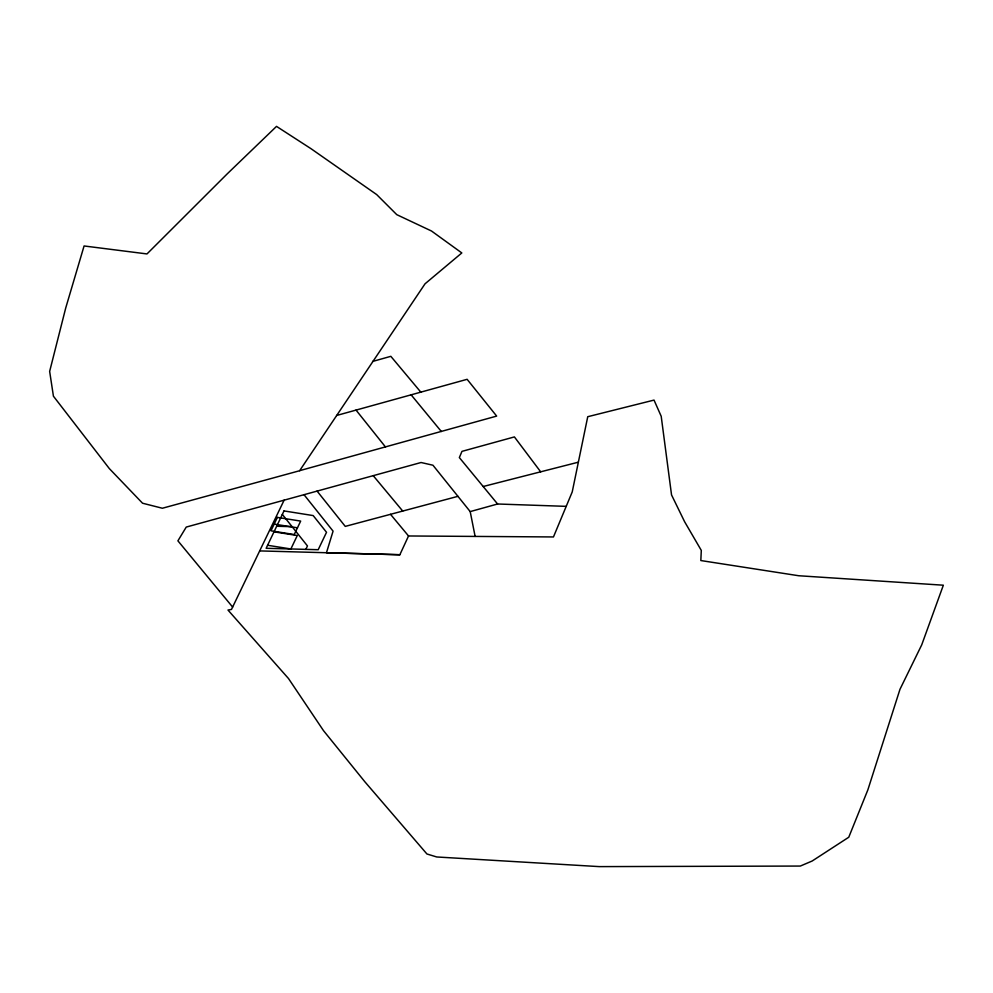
<?xml version="1.0" encoding="UTF-8"?>
<svg xmlns="http://www.w3.org/2000/svg" width="993" height="993" viewBox="0 0 993 993"><rect width="100%" height="100%" fill="white"/><g stroke="black" fill="none" stroke-linecap="round" stroke-linejoin="round"><path stroke-width="1.49" d="M284.122 500.174L231.481 609.441L227.968 610.037L288.491 678.517L323.507 730.649L364.89 781.814L426.928 853.98L436.721 856.971L599.251 866.616L800.321 866.057L812.175 861.005L848.767 837.236L867.87 789.845L899.968 689.328L921.715 644.879L943.35 585.2L798.707 575.741L700.835 560.548L701.294 550.395L684.599 521.71L671.541 494.924L661.201 416.278L654.027 400.092L587.744 416.712L572.229 491.92L553.461 536.952L408.533 535.972L390.51 514.312M259.881 550.916L399.856 554.739L408.533 535.972M305.819 549.377L307.458 545.939L282.322 514.411M372.598 361.452L390.832 356.326L420.821 392.136M299.762 470.694L162.38 508.242L142.545 503.215L109.329 468.584L53.423 396.195L49.65 371.394L65.737 307.929L84.082 245.966L146.989 253.935L227.26 173.825L276.513 126.384L310.97 148.665L376.682 194.578L396.778 214.662L431.496 231.009L461.819 252.942L425.029 283.812L299.663 470.657L496.661 416.092L467.12 379.314L336.577 415.484M232.635 607.071L177.908 540.837L186.25 527.072L421.057 462.515L432.948 465.221L470.198 511.594L497.592 503.997L566.209 506.356M457.947 496.326L345.266 526.389L317.077 491.088M483.194 486.508L578.149 462.241M276.675 526.253L292.103 526.675M399.856 554.739L326.461 552.729L333.077 531.143L304.007 494.675M274.18 524.105L297.466 527.817M274.006 531.826L297.292 535.525L290.875 548.968L267.589 545.269M373.219 475.659L402.724 511.06M411.114 394.817L441.339 431.508M497.592 503.997L459.349 457.587L461.968 451.368L514.399 436.92L540.676 471.824M356.028 410.084L385.47 446.949M470.198 511.594L475.126 536.419M277.395 517.39L270.965 530.821L294.251 534.532L300.668 521.089L277.395 517.39M283.998 510.923L266.136 548.297L318.194 549.712L326.523 532.298L313.18 515.578L283.998 510.923"/></g></svg>
